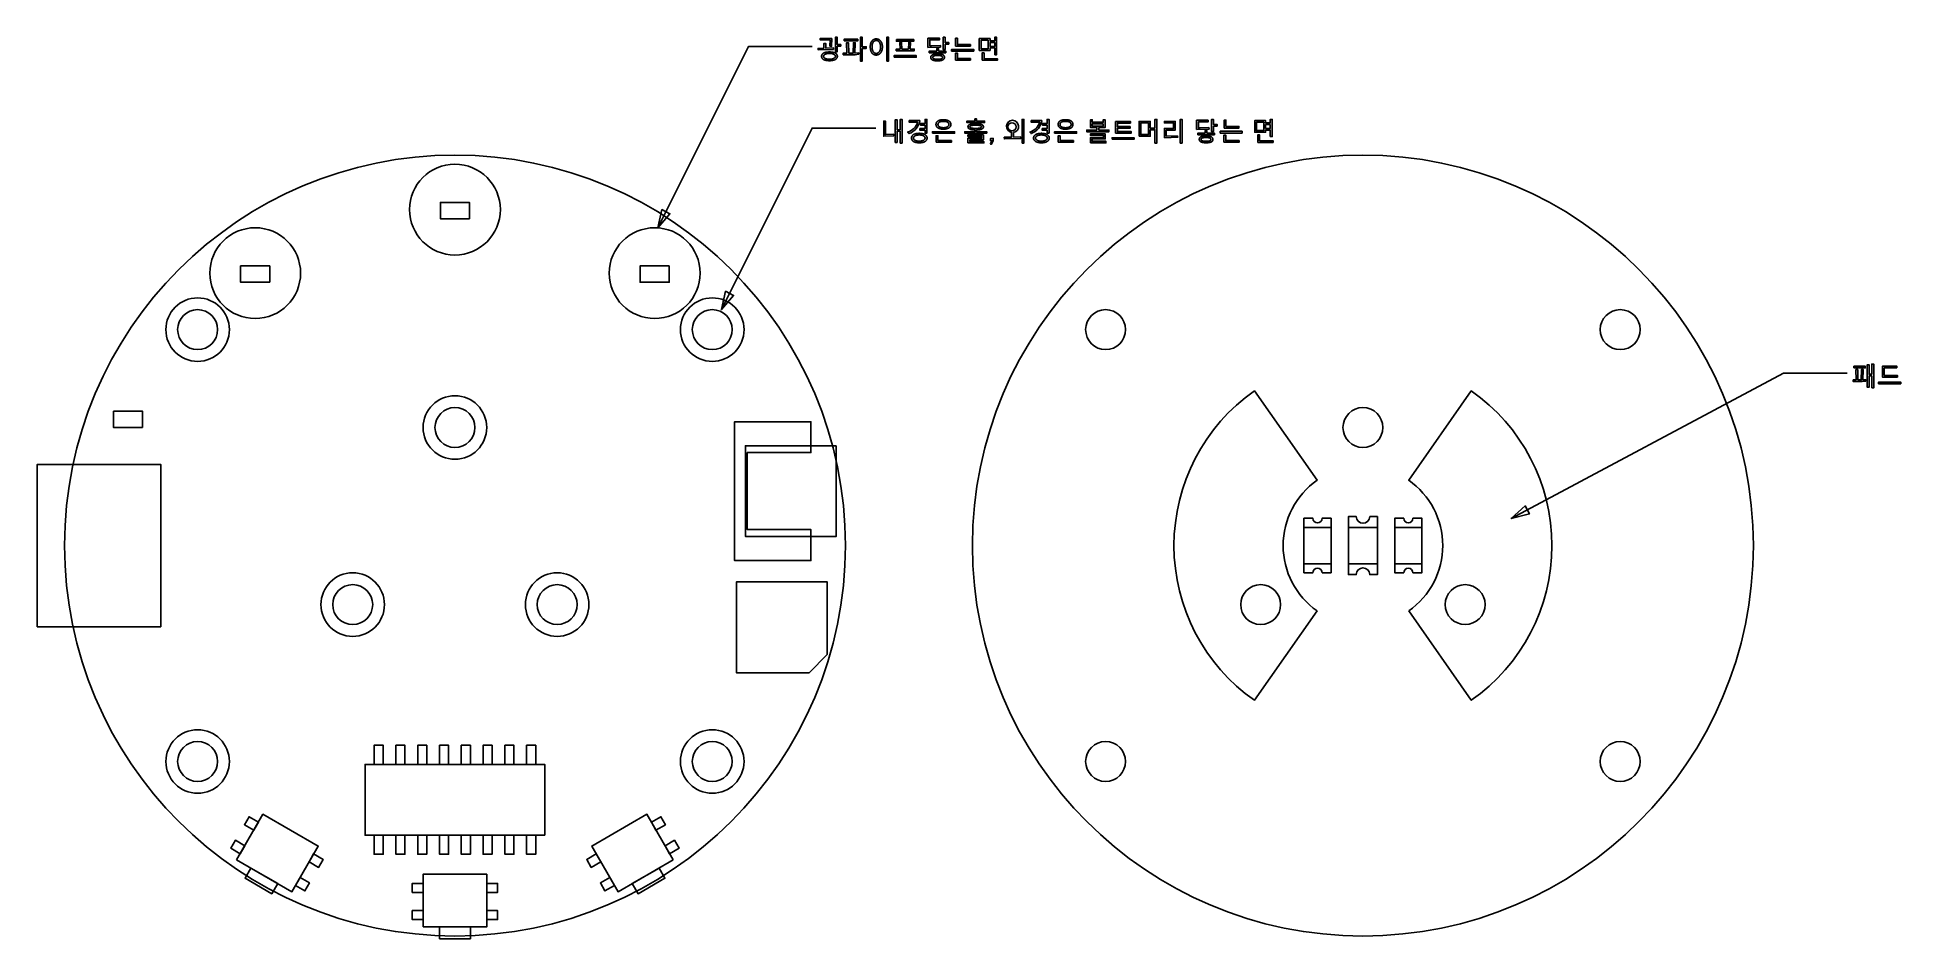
# Model space of a CAD drawing. Header units: millimetres. Extents: x -23 to 80, y -22 to 28.
import ezdxf

# ---------------------------------------------------------------- set-up
doc = ezdxf.new("R2010")
doc.units = ezdxf.units.MM
doc.header["$MEASUREMENT"] = 0
doc.layers.add('Layer 02', color=18, linetype='Continuous', true_color=0x000000)

msp = doc.modelspace()

# ---------------------------------------------------------------- linework, layer by layer
at = {"layer": 'Layer 02'}
for p, q in [((48.25, 1), (46.75, 1)), ((50.8, 1), (49.2, 1)), ((51.75, 1), (53.25, 1)), ((46.75, -1), (48.25, -1)), ((50.8, -1), (49.2, -1)), ((53.25, -1), (51.75, -1))]:
    msp.add_line(p, q, dxfattribs=at)
for points in [[(20.76, 27.93), (20.12, 27.93), (20.12, 27.84), (20.66, 27.84), (20.65, 27.5), (20.74, 27.49)], [(21.05, 27.5), (21.25, 27.5), (21.25, 27.59), (21.05, 27.59), (21.05, 27.99), (20.95, 27.99), (20.95, 27.19), (21.05, 27.19)], [(21.43, 27.79), (22.18, 27.79), (22.18, 27.88), (21.43, 27.88)], [(22.43, 27.38), (22.65, 27.38), (22.65, 27.47), (22.43, 27.47), (22.43, 27.99), (22.33, 27.99), (22.33, 26.68), (22.43, 26.68)], [(23.78, 26.68), (23.88, 26.68), (23.88, 27.99), (23.78, 27.99)], [(24.31, 27.86), (24.31, 27.77), (25.27, 27.77), (25.27, 27.86)], [(26.74, 27.45), (26.74, 27.53), (26.24, 27.52), (26.15, 27.52), (26.15, 27.85), (26.69, 27.85), (26.69, 27.94), (26.05, 27.94), (26.05, 27.43)], [(26.99, 27.61), (27.19, 27.61), (27.19, 27.7), (26.99, 27.7), (26.99, 27.99), (26.89, 27.99), (26.89, 27.31), (26.99, 27.31)], [(27.57, 27.5), (28.39, 27.5), (28.39, 27.59), (27.67, 27.59), (27.67, 27.94), (27.57, 27.94)], [(29.73, 27.03), (29.83, 27.03), (29.83, 27.99), (29.73, 27.99), (29.73, 27.79), (29.47, 27.79), (29.47, 27.92), (28.87, 27.92), (28.87, 27.27), (29.47, 27.27), (29.47, 27.4), (29.73, 27.4)], [(29.37, 27.83), (28.97, 27.83), (28.97, 27.36), (29.37, 27.36)], [(20.85, 27.31), (20.85, 27.4), (20.42, 27.39), (20.42, 27.65), (20.32, 27.65), (20.32, 27.39), (20, 27.38), (20.01, 27.29)], [(22.25, 27.05), (22.24, 27.14), (22.03, 27.12), (22.04, 27.69), (21.94, 27.69), (21.93, 27.12), (21.69, 27.12), (21.67, 27.69), (21.57, 27.69), (21.59, 27.12), (21.38, 27.12), (21.38, 27.03), (22.04, 27.03)], [(24.18, 26.89), (25.4, 26.89), (25.4, 26.98), (24.18, 26.98)], [(25.07, 27.34), (25.08, 27.71), (24.99, 27.71), (24.97, 27.34), (24.61, 27.34), (24.6, 27.71), (24.5, 27.71), (24.51, 27.34), (24.3, 27.34), (24.3, 27.25), (25.29, 27.25), (25.29, 27.34)], [(26.12, 27.14), (27.03, 27.14), (27.03, 27.23), (26.63, 27.23), (26.63, 27.37), (26.53, 27.37), (26.53, 27.23), (26.12, 27.23)], [(27.35, 27.23), (28.57, 27.23), (28.57, 27.32), (27.35, 27.32)], [(27.57, 26.73), (28.39, 26.73), (28.39, 26.82), (27.67, 26.82), (27.67, 27.12), (27.57, 27.12)], [(29.03, 26.72), (29.87, 26.72), (29.87, 26.81), (29.14, 26.81), (29.14, 27.13), (29.03, 27.13)], [(29.73, 27.7), (29.47, 27.7), (29.47, 27.49), (29.73, 27.49)], [(24.17, 22.56), (24.16, 22.65), (23.71, 22.63), (23.71, 23.37), (23.61, 23.37), (23.61, 22.54)], [(24.52, 22.16), (24.62, 22.16), (24.62, 23.47), (24.52, 23.47), (24.52, 22.9), (24.35, 22.9), (24.35, 23.45), (24.25, 23.45), (24.25, 22.2), (24.35, 22.2), (24.35, 22.81), (24.52, 22.81)], [(25.89, 22.71), (25.99, 22.71), (25.99, 23.47), (25.89, 23.47), (25.89, 23.24), (25.63, 23.24), (25.63, 23.15), (25.89, 23.15), (25.89, 22.96), (25.61, 22.96), (25.61, 22.87), (25.89, 22.87)], [(26.29, 22.7), (27.51, 22.7), (27.51, 22.79), (26.29, 22.79)], [(28.73, 22.89), (28.77, 22.89), (28.82, 22.89), (28.84, 22.89), (28.85, 22.9), (28.87, 22.9), (28.89, 22.9), (28.91, 22.9), (28.92, 22.91), (28.94, 22.91), (28.95, 22.91), (28.97, 22.92), (28.98, 22.92), (28.98, 22.92), (28.99, 22.93), (28.99, 22.93), (29, 22.93), (29.01, 22.93), (29.01, 22.94), (29.02, 22.94), (29.02, 22.94), (29.03, 22.95), (29.03, 22.95), (29.04, 22.95), (29.04, 22.95), (29.05, 22.96), (29.05, 22.96), (29.06, 22.96), (29.06, 22.97), (29.06, 22.97), (29.07, 22.97), (29.07, 22.98), (29.07, 22.98), (29.07, 22.98), (29.07, 22.98), (29.07, 22.98), (29.08, 22.98), (29.08, 22.99), (29.08, 22.99), (29.08, 22.99), (29.08, 22.99), (29.08, 22.99), (29.08, 23), (29.08, 23), (29.09, 23), (29.09, 23), (29.09, 23.01), (29.09, 23.01), (29.09, 23.01), (29.09, 23.01), (29.09, 23.01), (29.09, 23.02), (29.09, 23.02), (29.09, 23.02), (29.09, 23.02), (29.1, 23.02), (29.1, 23.03), (29.1, 23.03), (29.1, 23.03), (29.1, 23.03), (29.1, 23.04), (29.1, 23.04), (29.1, 23.04), (29.1, 23.04), (29.1, 23.05), (29.1, 23.05), (29.1, 23.05), (29.1, 23.05), (29.1, 23.06), (29.1, 23.06), (29.1, 23.06), (29.1, 23.06), (29.1, 23.07), (29.1, 23.07), (29.1, 23.07), (29.1, 23.07), (29.1, 23.08), (29.1, 23.08), (29.1, 23.08), (29.1, 23.08), (29.1, 23.09), (29.1, 23.09), (29.1, 23.09), (29.09, 23.09), (29.09, 23.1), (29.09, 23.1), (29.09, 23.1), (29.09, 23.1), (29.09, 23.11), (29.09, 23.11), (29.09, 23.11), (29.09, 23.11), (29.09, 23.12), (29.08, 23.12), (29.08, 23.12), (29.08, 23.12), (29.08, 23.12), (29.08, 23.13), (29.08, 23.13), (29.08, 23.13), (29.08, 23.13), (29.07, 23.13), (29.07, 23.14), (29.07, 23.14), (29.07, 23.14), (29.07, 23.14), (29.06, 23.14), (29.06, 23.15), (29.06, 23.15), (29.06, 23.15), (29.06, 23.15), (29.05, 23.15), (29.05, 23.16), (29.05, 23.16), (29.04, 23.16), (29.04, 23.17), (29.03, 23.17), (29.02, 23.17), (29.02, 23.18), (29.01, 23.18), (29.01, 23.18), (29, 23.19), (28.99, 23.19), (28.99, 23.19), (28.98, 23.19), (28.97, 23.2), (28.97, 23.2), (28.96, 23.2), (28.95, 23.2), (28.94, 23.21), (28.92, 23.21), (28.9, 23.21), (28.88, 23.22), (28.86, 23.22), (28.84, 23.22), (28.82, 23.23), (28.8, 23.23), (28.78, 23.23), (28.73, 23.23), (28.68, 23.23), (28.63, 23.23), (28.58, 23.23), (28.56, 23.23), (28.53, 23.23), (28.51, 23.22), (28.49, 23.22), (28.47, 23.22), (28.45, 23.21), (28.44, 23.21), (28.42, 23.21), (28.4, 23.2), (28.4, 23.2), (28.39, 23.2), (28.38, 23.2), (28.37, 23.19), (28.37, 23.19), (28.36, 23.19), (28.35, 23.19), (28.35, 23.18), (28.34, 23.18), (28.34, 23.18), (28.33, 23.17), (28.32, 23.17), (28.32, 23.17), (28.31, 23.16), (28.31, 23.16), (28.3, 23.16), (28.3, 23.15), (28.3, 23.15), (28.3, 23.15), (28.29, 23.15), (28.29, 23.15), (28.29, 23.14), (28.29, 23.14), (28.29, 23.14), (28.28, 23.14), (28.28, 23.14), (28.28, 23.13), (28.28, 23.13), (28.28, 23.13), (28.28, 23.13), (28.27, 23.13), (28.27, 23.12), (28.27, 23.12), (28.27, 23.12), (28.27, 23.12), (28.27, 23.12), (28.27, 23.11), (28.27, 23.11), (28.27, 23.11), (28.26, 23.11), (28.26, 23.1), (28.26, 23.1), (28.26, 23.1), (28.26, 23.1), (28.26, 23.09), (28.26, 23.09), (28.26, 23.09), (28.26, 23.09), (28.26, 23.08), (28.26, 23.08), (28.26, 23.08), (28.26, 23.08), (28.26, 23.07), (28.26, 23.07), (28.26, 23.07), (28.25, 23.07), (28.25, 23.06), (28.25, 23.06), (28.25, 23.06), (28.25, 23.06), (28.25, 23.05), (28.25, 23.05), (28.26, 23.05), (28.26, 23.05), (28.26, 23.04), (28.26, 23.04), (28.26, 23.04), (28.26, 23.04), (28.26, 23.03), (28.26, 23.03), (28.26, 23.03), (28.26, 23.03), (28.26, 23.02), (28.26, 23.02), (28.26, 23.02), (28.26, 23.02), (28.26, 23.02), (28.26, 23.01), (28.26, 23.01), (28.26, 23.01), (28.27, 23.01), (28.27, 23.01), (28.27, 23), (28.27, 23), (28.27, 23), (28.27, 23), (28.27, 22.99), (28.27, 22.99), (28.28, 22.99), (28.28, 22.99), (28.28, 22.99), (28.28, 22.98), (28.28, 22.98), (28.28, 22.98), (28.28, 22.98), (28.29, 22.98), (28.29, 22.98), (28.29, 22.97), (28.29, 22.97), (28.29, 22.97), (28.3, 22.96), (28.3, 22.96), (28.31, 22.96), (28.31, 22.95), (28.32, 22.95), (28.32, 22.95), (28.33, 22.95), (28.33, 22.94), (28.34, 22.94), (28.34, 22.94), (28.35, 22.93), (28.35, 22.93), (28.36, 22.93), (28.37, 22.93), (28.37, 22.92), (28.38, 22.92), (28.39, 22.92), (28.4, 22.91), (28.42, 22.91), (28.43, 22.91), (28.45, 22.9), (28.46, 22.9), (28.48, 22.9), (28.5, 22.9), (28.52, 22.89), (28.54, 22.89), (28.58, 22.89), (28.63, 22.89), (28.63, 22.79), (28.07, 22.79), (28.07, 22.71), (29.29, 22.71), (29.29, 22.79), (28.73, 22.79)], [(28.63, 23.49), (28.63, 23.37), (28.19, 23.37), (28.19, 23.29), (29.17, 23.29), (29.17, 23.37), (28.73, 23.37), (28.73, 23.49)], [(28.25, 22.17), (29.13, 22.17), (29.13, 22.25), (28.36, 22.25), (28.36, 22.35), (29.1, 22.35), (29.1, 22.61), (28.25, 22.61), (28.25, 22.53), (29, 22.53), (29, 22.43), (28.25, 22.43)], [(31.23, 22.16), (31.33, 22.16), (31.33, 23.47), (31.23, 23.47)], [(32.61, 22.71), (32.72, 22.71), (32.72, 23.47), (32.61, 23.47), (32.61, 23.24), (32.35, 23.24), (32.35, 23.15), (32.61, 23.15), (32.61, 22.96), (32.34, 22.96), (32.34, 22.87), (32.61, 22.87)], [(33.02, 22.7), (34.23, 22.7), (34.23, 22.79), (33.02, 22.79)], [(35.45, 23.02), (35.8, 23.02), (35.8, 23.45), (35.7, 23.45), (35.7, 23.31), (35.1, 23.31), (35.1, 23.45), (35, 23.45), (35, 23.02), (35.35, 23.02), (35.35, 22.88), (34.79, 22.88), (34.79, 22.79), (36.01, 22.79), (36.01, 22.88), (35.45, 22.88)], [(34.99, 22.17), (35.85, 22.17), (35.85, 22.26), (35.09, 22.26), (35.09, 22.39), (35.81, 22.39), (35.81, 22.67), (34.99, 22.67), (34.99, 22.59), (35.71, 22.59), (35.71, 22.47), (34.99, 22.47)], [(35.7, 23.23), (35.1, 23.23), (35.1, 23.1), (35.7, 23.1)], [(37.21, 23.26), (37.21, 23.35), (36.38, 23.35), (36.38, 22.71), (37.24, 22.71), (37.24, 22.8), (36.48, 22.8), (36.48, 22.98), (37.18, 22.98), (37.18, 23.07), (36.48, 23.07), (36.48, 23.26)], [(37.67, 22.54), (38.29, 22.54), (38.29, 22.9), (38.55, 22.9), (38.55, 22.16), (38.66, 22.16), (38.66, 23.47), (38.55, 23.47), (38.55, 22.99), (38.29, 22.99), (38.29, 23.36), (37.67, 23.36)], [(38.19, 23.27), (37.77, 23.27), (37.77, 22.63), (38.19, 22.63)], [(39.07, 22.45), (39.8, 22.48), (39.79, 22.56), (39.17, 22.54), (39.17, 22.88), (39.67, 22.88), (39.67, 23.36), (39.07, 23.36), (39.07, 23.27), (39.57, 23.27), (39.57, 22.97), (39.07, 22.97)], [(39.94, 22.16), (40.04, 22.16), (40.04, 23.47), (39.94, 23.47)], [(41.53, 22.93), (41.52, 23.02), (41.03, 23), (40.94, 23), (40.94, 23.33), (41.47, 23.33), (41.47, 23.42), (40.84, 23.42), (40.84, 22.92)], [(40.91, 22.62), (41.82, 22.62), (41.82, 22.71), (41.41, 22.71), (41.41, 22.85), (41.31, 22.85), (41.31, 22.71), (40.91, 22.71)], [(41.77, 23.1), (41.97, 23.1), (41.97, 23.19), (41.77, 23.19), (41.77, 23.47), (41.67, 23.47), (41.67, 22.8), (41.77, 22.8)], [(42.14, 22.71), (43.35, 22.71), (43.35, 22.81), (42.14, 22.81)], [(42.35, 22.21), (43.18, 22.21), (43.18, 22.3), (42.45, 22.3), (42.45, 22.6), (42.35, 22.6)], [(42.36, 22.99), (43.17, 22.99), (43.17, 23.08), (42.46, 23.08), (42.46, 23.43), (42.36, 23.43)], [(44.9, 22.52), (45.01, 22.52), (45.01, 23.47), (44.9, 23.47), (44.9, 23.27), (44.64, 23.27), (44.64, 23.4), (44.04, 23.4), (44.04, 22.76), (44.64, 22.76), (44.64, 22.88), (44.9, 22.88)], [(44.54, 23.31), (44.14, 23.31), (44.14, 22.85), (44.54, 22.85)], [(44.21, 22.2), (45.05, 22.2), (45.05, 22.29), (44.31, 22.29), (44.31, 22.61), (44.21, 22.61)], [(44.9, 23.18), (44.64, 23.18), (44.64, 22.97), (44.9, 22.97)], [(26.5, 22.21), (27.34, 22.21), (27.34, 22.3), (26.6, 22.3), (26.6, 22.57), (26.5, 22.57)], [(29.64, 22.29), (29.64, 22.42), (29.5, 22.42), (29.5, 22.29), (29.57, 22.29), (29.49, 22.14), (29.52, 22.09)], [(33.22, 22.21), (34.06, 22.21), (34.06, 22.3), (33.32, 22.3), (33.32, 22.57), (33.22, 22.57)], [(36.19, 22.37), (37.4, 22.37), (37.4, 22.46), (36.19, 22.46)], [(0.8, 18), (0.8, 18.9), (-0.8, 18.9), (-0.8, 18)], [(-10.2, 14.5), (-10.2, 15.4), (-11.8, 15.4), (-11.8, 14.5)], [(11.8, 15.4), (10.2, 15.4), (10.2, 14.5), (11.8, 14.5)], [(77.7, 9.05), (77.69, 9.13), (77.53, 9.12), (77.55, 9.69), (77.45, 9.69), (77.44, 9.12), (77.26, 9.12), (77.25, 9.69), (77.15, 9.69), (77.16, 9.12), (77, 9.12), (77, 9.03), (77.5, 9.03)], [(77.04, 9.78), (77.66, 9.78), (77.66, 9.87), (77.04, 9.87)], [(78.02, 8.68), (78.13, 8.68), (78.13, 9.99), (78.02, 9.99), (78.02, 9.43), (77.87, 9.43), (77.87, 9.96), (77.77, 9.96), (77.77, 8.72), (77.87, 8.72), (77.87, 9.34), (78.02, 9.34)], [(79.41, 9.78), (79.41, 9.87), (78.61, 9.87), (78.61, 9.28), (79.43, 9.28), (79.43, 9.37), (78.71, 9.37), (78.71, 9.78)], [(78.4, 8.91), (79.62, 8.91), (79.62, 9), (78.4, 9)], [(-17.2, 6.5), (-17.2, 7.4), (-18.8, 7.4), (-18.8, 6.5)], [(15.4, 6.62), (15.4, -0.83), (19.6, -0.83), (19.6, 0.88), (16.1, 0.88), (16.1, 5.12), (19.6, 5.12), (19.6, 6.82), (15.4, 6.82)], [(21, 5.5), (16, 5.5), (16, 0.5), (21, 0.5)], [(-23, -4.47), (-16.2, -4.47), (-16.2, 4.47), (-23, 4.47)], [(20.5, -6), (20.5, -2), (15.5, -2), (15.5, -7), (19.5, -7)], [(-3.95, -12.05), (-3.95, -11), (-4.45, -11), (-4.45, -12.05)], [(-2.75, -12.05), (-2.75, -11), (-3.25, -11), (-3.25, -12.05)], [(-1.55, -12.05), (-1.55, -11), (-2.05, -11), (-2.05, -12.05)], [(-0.35, -12.05), (-0.35, -11), (-0.85, -11), (-0.85, -12.05)], [(0.85, -12.05), (0.85, -11), (0.35, -11), (0.35, -12.05)], [(2.05, -12.05), (2.05, -11), (1.55, -11), (1.55, -12.05)], [(3.25, -12.05), (3.25, -11), (2.75, -11), (2.75, -12.05)], [(4.45, -12.05), (4.45, -11), (3.95, -11), (3.95, -12.05)], [(4.95, -15.95), (4.95, -12.05), (-4.95, -12.05), (-4.95, -15.95)], [(-12.02, -17.31), (-8.98, -19.06), (-7.53, -16.55), (-10.57, -14.8)], [(-10.82, -15.23), (-11.34, -14.93), (-11.59, -15.37), (-11.07, -15.67)], [(12.02, -17.31), (10.57, -14.8), (7.53, -16.55), (8.98, -19.06)], [(10.82, -15.23), (11.07, -15.67), (11.59, -15.37), (11.34, -14.93)], [(-11.57, -16.53), (-12.09, -16.23), (-12.34, -16.67), (-11.82, -16.97)], [(-4.45, -15.95), (-4.45, -17), (-3.95, -17), (-3.95, -15.95)], [(-3.25, -15.95), (-3.25, -17), (-2.75, -17), (-2.75, -15.95)], [(-2.05, -15.95), (-2.05, -17), (-1.55, -17), (-1.55, -15.95)], [(-0.85, -15.95), (-0.85, -17), (-0.35, -17), (-0.35, -15.95)], [(0.35, -15.95), (0.35, -17), (0.85, -17), (0.85, -15.95)], [(1.55, -15.95), (1.55, -17), (2.05, -17), (2.05, -15.95)], [(2.75, -15.95), (2.75, -17), (3.25, -17), (3.25, -15.95)], [(3.95, -15.95), (3.95, -17), (4.45, -17), (4.45, -15.95)], [(11.57, -16.53), (11.82, -16.97), (12.34, -16.67), (12.09, -16.23)], [(-8.03, -17.42), (-7.51, -17.72), (-7.26, -17.28), (-7.78, -16.98)], [(8.03, -17.42), (7.78, -16.98), (7.26, -17.28), (7.51, -17.72)], [(-9.76, -18.61), (-11.24, -17.76), (-11.56, -18.32), (-10.09, -19.17)], [(-8.78, -18.72), (-8.26, -19.02), (-8.01, -18.58), (-8.53, -18.28)], [(-1.75, -21), (1.75, -21), (1.75, -18.1), (-1.75, -18.1)], [(8.78, -18.72), (8.53, -18.28), (8.01, -18.58), (8.26, -19.02)], [(9.76, -18.61), (10.09, -19.17), (11.56, -18.32), (11.24, -17.76)], [(-1.75, -18.6), (-2.35, -18.6), (-2.35, -19.1), (-1.75, -19.1)], [(1.75, -19.1), (2.35, -19.1), (2.35, -18.6), (1.75, -18.6)], [(-1.75, -20.1), (-2.35, -20.1), (-2.35, -20.6), (-1.75, -20.6)], [(1.75, -20.6), (2.35, -20.6), (2.35, -20.1), (1.75, -20.1)], [(0.85, -21), (-0.85, -21), (-0.85, -21.65), (0.85, -21.65)]]:
    msp.add_lwpolyline(points, close=True, dxfattribs=at)
for points in [[(19.67, 27.49), (16.17, 27.49), (11.17, 17.49), (11.84, 18.27), (11.4, 18.5), (11.17, 17.49)], [(23.17, 22.99), (19.67, 22.99), (14.67, 12.99), (15.34, 13.77), (14.9, 14), (14.67, 12.99)], [(76.67, 9.49), (73.17, 9.49), (58.17, 1.49), (59.17, 1.74), (58.94, 2.18), (58.17, 1.49)]]:
    msp.add_lwpolyline(points, dxfattribs=at)
for points in [[(25.6, 23.4), (25.02, 23.4), (25.02, 23.31), (25.48, 23.31, -0.260837), (24.93, 22.77), (25, 22.69, 0.287859)], [(30.76, 22.75, 12.145121), (30.65, 22.75), (30.65, 22.49), (30.25, 22.48), (30.26, 22.39), (31.16, 22.41), (31.15, 22.5), (30.76, 22.49)], [(32.32, 23.4), (31.74, 23.4), (31.74, 23.31), (32.2, 23.31, -0.260837), (31.66, 22.77), (31.73, 22.69, 0.287859)], [(47.48, -3.6), (44.03, -8.52, -0.520567), (44.03, 8.52), (47.48, 3.6, 0.520567)], [(52.52, -3.6), (55.97, -8.52, 0.520567), (55.97, 8.52), (52.52, 3.6, -0.520567)], [(47.75, -1.5), (48.25, -1.5), (48.25, 1.5), (47.75, 1.5, -1), (47.25, 1.5), (46.75, 1.5), (46.75, -1.5), (47.25, -1.5, -1)], [(50.38, 1.6, -1), (49.63, 1.6), (49.2, 1.6), (49.2, -1.6), (49.63, -1.6, -1), (50.38, -1.6), (50.8, -1.6), (50.8, 1.6)], [(52.25, -1.5, -1), (52.75, -1.5), (53.25, -1.5), (53.25, 1.5), (52.75, 1.5, -1), (52.25, 1.5), (51.75, 1.5), (51.75, -1.5)]]:
    msp.add_lwpolyline(points, format="xyb", close=True, dxfattribs=at)
for centre, radius in [((30.68, 23.06), 0.226), ((0, 0), 21.5), ((0, 18.5), 2.5), ((-11, 15), 2.5), ((14.17, 11.89), 1.75), ((35.83, 11.89), 1.1), ((64.17, 11.89), 1.1), ((50, 6.5), 1.1), ((44.37, -3.25), 1.1), ((55.63, -3.25), 1.1), ((-14.17, -11.89), 1.75), ((35.83, -11.89), 1.1), ((64.17, -11.89), 1.1)]:
    msp.add_circle(centre, radius, dxfattribs=at)
at = {"layer": 'Layer 02', "extrusion": (0, 0, -1)}
for centre, radius in [((-50, 0), 21.5), ((-11, 15), 2.5), ((14.17, 11.89), 1.75), ((14.17, 11.89), 1.1), ((-14.17, 11.89), 1.1), ((0, 6.5), 1.75), ((0, 6.5), 1.1), ((5.63, -3.25), 1.75), ((-5.63, -3.25), 1.75), ((5.63, -3.25), 1.1), ((-5.63, -3.25), 1.1), ((-14.17, -11.89), 1.75), ((14.17, -11.89), 1.1), ((-14.17, -11.89), 1.1)]:
    msp.add_circle(centre, radius, dxfattribs=at)
at = {"layer": 'Layer 02'}
for points, knots in [([(23.2, 27.01), (23.35, 27.01), (23.44, 27.13), (23.54, 27.25), (23.54, 27.46), (23.54, 27.67), (23.44, 27.78), (23.35, 27.9), (23.2, 27.9), (23.05, 27.9), (22.96, 27.78), (22.87, 27.67), (22.87, 27.46), (22.87, 27.25), (22.96, 27.13), (23.05, 27.01), (23.2, 27.01)], [-8, -8, -8, -7, -7, -6, -6, -5, -5, -4, -4, -3, -3, -2, -2, -1, -1, 0, 0, 0]), ([(23.2, 27.81), (23.1, 27.81), (23.03, 27.72), (22.97, 27.62), (22.97, 27.46), (22.97, 27.3), (23.03, 27.2), (23.1, 27.1), (23.2, 27.1), (23.3, 27.1), (23.37, 27.2), (23.44, 27.3), (23.44, 27.46), (23.44, 27.62), (23.37, 27.72), (23.31, 27.81), (23.2, 27.81)], [0, 0, 0, 1, 1, 2, 2, 3, 3, 4, 4, 5, 5, 6, 6, 7, 7, 8, 8, 8]), ([(20.62, 26.7), (20.83, 26.7), (20.94, 26.76), (21.06, 26.83), (21.06, 26.94), (21.06, 27.05), (20.94, 27.12), (20.83, 27.18), (20.62, 27.18), (20.41, 27.18), (20.3, 27.12), (20.19, 27.05), (20.19, 26.94), (20.19, 26.83), (20.3, 26.76), (20.41, 26.7), (20.62, 26.7)], [-8, -8, -8, -7, -7, -6, -6, -5, -5, -4, -4, -3, -3, -2, -2, -1, -1, 0, 0, 0]), ([(20.62, 27.1), (20.46, 27.1), (20.38, 27.05), (20.3, 27.01), (20.3, 26.94), (20.3, 26.87), (20.38, 26.83), (20.47, 26.78), (20.62, 26.78), (20.78, 26.78), (20.86, 26.83), (20.95, 26.87), (20.95, 26.94), (20.95, 27.01), (20.86, 27.05), (20.78, 27.1), (20.62, 27.1)], [0, 0, 0, 1, 1, 2, 2, 3, 3, 4, 4, 5, 5, 6, 6, 7, 7, 8, 8, 8]), ([(26.58, 26.69), (26.76, 26.69), (26.86, 26.74), (26.96, 26.79), (26.96, 26.88), (26.96, 27.07), (26.58, 27.07), (26.39, 27.07), (26.3, 27.02), (26.2, 26.98), (26.2, 26.88), (26.2, 26.79), (26.3, 26.74), (26.39, 26.69), (26.58, 26.69)], [-7, -7, -7, -6, -6, -5, -5, -4, -4, -3, -3, -2, -2, -1, -1, 0, 0, 0]), ([(26.58, 26.99), (26.31, 26.99), (26.31, 26.88), (26.31, 26.78), (26.58, 26.78), (26.85, 26.78), (26.85, 26.88), (26.85, 26.99), (26.58, 26.99)], [0, 0, 0, 1, 1, 2, 2, 3, 3, 4, 4, 4]), ([(25.57, 22.18), (25.78, 22.18), (25.89, 22.25), (26, 22.33), (26, 22.44), (26, 22.55), (25.89, 22.63), (25.78, 22.7), (25.57, 22.7), (25.36, 22.7), (25.25, 22.63), (25.14, 22.55), (25.14, 22.44), (25.14, 22.33), (25.25, 22.25), (25.36, 22.18), (25.57, 22.18)], [-8, -8, -8, -7, -7, -6, -6, -5, -5, -4, -4, -3, -3, -2, -2, -1, -1, 0, 0, 0]), ([(25.57, 22.61), (25.42, 22.61), (25.33, 22.56), (25.25, 22.51), (25.25, 22.44), (25.25, 22.37), (25.33, 22.32), (25.41, 22.27), (25.57, 22.27), (25.72, 22.27), (25.81, 22.32), (25.89, 22.37), (25.89, 22.44), (25.89, 22.51), (25.81, 22.56), (25.72, 22.61), (25.57, 22.61)], [0, 0, 0, 1, 1, 2, 2, 3, 3, 4, 4, 5, 5, 6, 6, 7, 7, 8, 8, 8]), ([(26.9, 22.93), (27.09, 22.93), (27.2, 23), (27.31, 23.07), (27.31, 23.19), (27.31, 23.31), (27.2, 23.38), (27.09, 23.45), (26.9, 23.45), (26.71, 23.45), (26.6, 23.38), (26.49, 23.31), (26.49, 23.19), (26.49, 23.07), (26.6, 23), (26.71, 22.93), (26.9, 22.93)], [-8, -8, -8, -7, -7, -6, -6, -5, -5, -4, -4, -3, -3, -2, -2, -1, -1, 0, 0, 0]), ([(26.9, 23.36), (26.76, 23.36), (26.68, 23.32), (26.6, 23.27), (26.6, 23.19), (26.6, 23.11), (26.68, 23.06), (26.76, 23.01), (26.9, 23.01), (27.04, 23.01), (27.12, 23.06), (27.2, 23.11), (27.2, 23.19), (27.2, 23.27), (27.12, 23.32), (27.04, 23.36), (26.9, 23.36)], [0, 0, 0, 1, 1, 2, 2, 3, 3, 4, 4, 5, 5, 6, 6, 7, 7, 8, 8, 8]), ([(28.68, 23.15), (28.36, 23.15), (28.36, 23.06), (28.36, 22.97), (28.68, 22.97), (28.99, 22.97), (28.99, 23.06), (28.99, 23.15), (28.68, 23.15)], [0, 0, 0, 1, 1, 2, 2, 3, 3, 4, 4, 4]), ([(32.29, 22.18), (32.5, 22.18), (32.61, 22.25), (32.73, 22.33), (32.73, 22.44), (32.73, 22.55), (32.61, 22.63), (32.5, 22.7), (32.29, 22.7), (32.09, 22.7), (31.98, 22.63), (31.86, 22.55), (31.86, 22.44), (31.86, 22.33), (31.98, 22.25), (32.09, 22.18), (32.29, 22.18)], [-8, -8, -8, -7, -7, -6, -6, -5, -5, -4, -4, -3, -3, -2, -2, -1, -1, 0, 0, 0]), ([(32.29, 22.61), (32.14, 22.61), (32.06, 22.56), (31.97, 22.51), (31.97, 22.44), (31.97, 22.37), (32.06, 22.32), (32.14, 22.27), (32.29, 22.27), (32.45, 22.27), (32.53, 22.32), (32.62, 22.37), (32.62, 22.44), (32.62, 22.51), (32.53, 22.56), (32.45, 22.61), (32.29, 22.61)], [0, 0, 0, 1, 1, 2, 2, 3, 3, 4, 4, 5, 5, 6, 6, 7, 7, 8, 8, 8]), ([(33.62, 22.93), (33.82, 22.93), (33.93, 23), (34.03, 23.07), (34.03, 23.19), (34.03, 23.31), (33.93, 23.38), (33.82, 23.45), (33.62, 23.45), (33.43, 23.45), (33.32, 23.38), (33.22, 23.31), (33.22, 23.19), (33.22, 23.07), (33.32, 23), (33.43, 22.93), (33.62, 22.93)], [-8, -8, -8, -7, -7, -6, -6, -5, -5, -4, -4, -3, -3, -2, -2, -1, -1, 0, 0, 0]), ([(33.62, 23.36), (33.48, 23.36), (33.4, 23.32), (33.32, 23.27), (33.32, 23.19), (33.32, 23.11), (33.4, 23.06), (33.48, 23.01), (33.62, 23.01), (33.77, 23.01), (33.85, 23.06), (33.93, 23.11), (33.93, 23.19), (33.93, 23.27), (33.85, 23.32), (33.77, 23.36), (33.62, 23.36)], [0, 0, 0, 1, 1, 2, 2, 3, 3, 4, 4, 5, 5, 6, 6, 7, 7, 8, 8, 8]), ([(41.36, 22.18), (41.55, 22.18), (41.64, 22.22), (41.74, 22.27), (41.74, 22.36), (41.74, 22.56), (41.36, 22.56), (41.18, 22.56), (41.08, 22.51), (40.99, 22.46), (40.99, 22.37), (40.99, 22.28), (41.08, 22.23), (41.18, 22.18), (41.36, 22.18)], [-7, -7, -7, -6, -6, -5, -5, -4, -4, -3, -3, -2, -2, -1, -1, 0, 0, 0]), ([(41.36, 22.47), (41.09, 22.47), (41.09, 22.37), (41.09, 22.26), (41.36, 22.26), (41.63, 22.26), (41.63, 22.36), (41.63, 22.47), (41.36, 22.47)], [0, 0, 0, 1, 1, 2, 2, 3, 3, 4, 4, 4])]:
    msp.add_open_spline(points, degree=2, knots=knots, dxfattribs=at)

doc.saveas('drawing.dxf')
